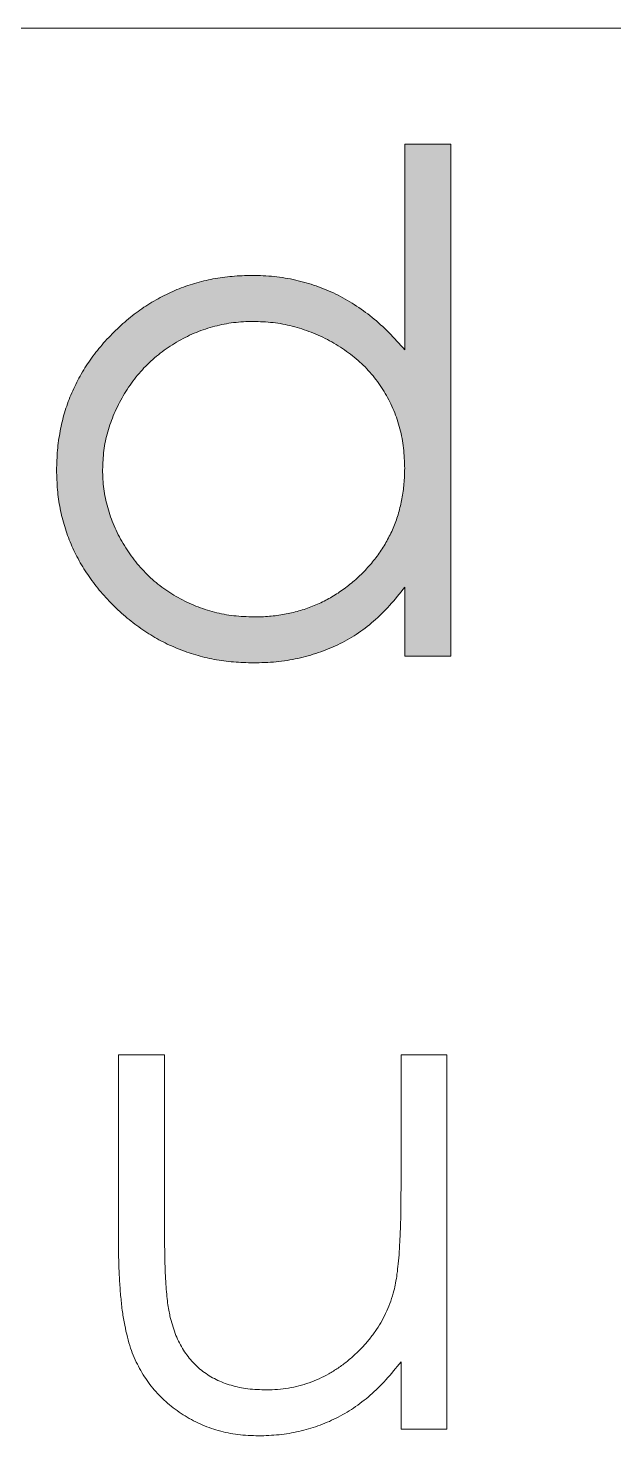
# Model space of a CAD drawing. Header units: millimetres. Extents: x 0 to 276, y 0 to 293.
# Drawn here: x 107.91 to 111.91, y 183.38 to 193 of the extents above; entities that cross this region are included whole.
import ezdxf

# ---------------------------------------------------------------- set-up
doc = ezdxf.new("R2010")
doc.units = ezdxf.units.MM

msp = doc.modelspace()

# ---------------------------------------------------------------- hatches: boundary and pattern name
at = {"true_color": 0x000000}
h = msp.add_hatch(color=18, dxfattribs=at)
h.dxf.hatch_style = 1
edge = h.paths.add_edge_path()
edge.add_line((110.798, 192.2082), (110.4839, 192.2082))
edge.add_line((110.4839, 192.2082), (110.4839, 190.8024))
edge.add_spline(control_points=[(110.4839, 190.8024), (110.4484, 190.8426), (110.379, 190.9214), (110.2637, 191.0252), (110.1422, 191.1133), (110.0141, 191.1855), (109.8799, 191.2422), (109.7386, 191.281), (109.5918, 191.3069), (109.4914, 191.3094), (109.4406, 191.3107)], knot_values=[0, 0, 0, 0, 0.133868, 0.262003, 0.386599, 0.507884, 0.62877, 0.749452, 0.873159, 1, 1, 1, 1], degree=3, periodic=0)
edge.add_spline(control_points=[(109.4406, 191.3107), (109.3954, 191.3095), (109.3061, 191.307), (109.1748, 191.2884), (109.0485, 191.2582), (108.9272, 191.2163), (108.8116, 191.1607), (108.7005, 191.0942), (108.5946, 191.0149), (108.4956, 190.9243), (108.4043, 190.826), (108.3244, 190.7208), (108.2567, 190.6102), (108.201, 190.4942), (108.158, 190.3729), (108.128, 190.2464), (108.1093, 190.1149), (108.1069, 190.0254), (108.1056, 189.98)], knot_values=[0, 0, 0, 0, 0.064587, 0.1277, 0.18924, 0.250135, 0.310843, 0.372472, 0.435051, 0.499654, 0.564237, 0.62675, 0.688267, 0.74942, 0.810426, 0.871966, 0.935079, 1, 1, 1, 1], degree=3, periodic=0)
edge.add_spline(control_points=[(108.1056, 189.98), (108.1069, 189.9355), (108.1094, 189.8476), (108.1278, 189.7184), (108.1588, 189.5938), (108.2025, 189.4745), (108.2581, 189.3599), (108.327, 189.251), (108.4068, 189.1459), (108.4992, 189.0483), (108.5991, 188.9581), (108.706, 188.8797), (108.8172, 188.8119), (108.9345, 188.7583), (109.056, 188.7149), (109.1832, 188.6848), (109.3153, 188.6672), (109.405, 188.6646), (109.4504, 188.6633)], knot_values=[0, 0, 0, 0, 0.063742, 0.126015, 0.186809, 0.247448, 0.307846, 0.369121, 0.43199, 0.496715, 0.561502, 0.624773, 0.686554, 0.747875, 0.809347, 0.871364, 0.934919, 1, 1, 1, 1], degree=3, periodic=0)
edge.add_spline(control_points=[(109.4504, 188.6633), (109.5024, 188.6647), (109.6043, 188.6675), (109.7533, 188.691), (109.8944, 188.7308), (110.0289, 188.7846), (110.156, 188.856), (110.2739, 188.947), (110.3857, 189.055), (110.4505, 189.1385), (110.4838, 189.1814)], knot_values=[0.000001, 0.000001, 0.000001, 0.000001, 0.129463, 0.253854, 0.374823, 0.494231, 0.61394, 0.736957, 0.864642, 1, 1, 1, 1], degree=3, periodic=0)
edge.add_line((110.4838, 189.1814), (110.4838, 188.7082))
edge.add_line((110.4838, 188.7082), (110.798, 188.7082))
edge.add_line((110.798, 188.7082), (110.798, 192.2082))
edge = h.paths.add_edge_path(flags=16)
edge.add_spline(control_points=[(110.4839, 189.9926), (110.4829, 189.9573), (110.481, 189.8877), (110.4666, 189.7856), (110.4436, 189.6879), (110.4113, 189.5944), (110.3688, 189.5058), (110.3176, 189.4213), (110.2566, 189.3417), (110.1877, 189.2671), (110.1115, 189.1994), (110.0305, 189.1398), (109.9448, 189.0893), (109.8545, 189.0489), (109.7604, 189.016), (109.6615, 188.9943), (109.5588, 188.9793), (109.4888, 188.978), (109.4532, 188.9774)], knot_values=[0, 0, 0, 0, 0.065629, 0.129178, 0.191204, 0.251894, 0.312484, 0.373467, 0.435119, 0.498409, 0.561758, 0.624194, 0.685104, 0.746116, 0.807626, 0.869976, 0.933956, 1, 1, 1, 1], degree=3, periodic=0)
edge.add_spline(control_points=[(109.4532, 188.9774), (109.4073, 188.979), (109.3167, 188.9822), (109.1836, 189.0074), (109.0563, 189.0493), (108.9354, 189.1066), (108.8227, 189.1786), (108.7221, 189.2658), (108.6323, 189.3653), (108.5581, 189.4781), (108.4955, 189.5976), (108.4526, 189.7235), (108.4241, 189.8523), (108.4212, 189.9396), (108.4197, 189.9835)], knot_values=[0, 0, 0, 0, 0.085924, 0.169601, 0.252487, 0.33626, 0.419524, 0.502059, 0.584802, 0.669633, 0.754174, 0.836651, 0.918006, 1, 1, 1, 1], degree=3, periodic=0)
edge.add_spline(control_points=[(108.4197, 189.9835), (108.4216, 190.0271), (108.4254, 190.1141), (108.4519, 190.2432), (108.4978, 190.3686), (108.559, 190.4898), (108.6348, 190.6028), (108.7238, 190.7043), (108.8257, 190.7918), (108.9385, 190.8648), (109.0587, 190.9244), (109.1852, 190.9652), (109.3154, 190.992), (109.4038, 190.9951), (109.4483, 190.9966)], knot_values=[0, 0, 0, 0, 0.0817, 0.16308, 0.245965, 0.331404, 0.416961, 0.500475, 0.583743, 0.667967, 0.751841, 0.834426, 0.91658, 1, 1, 1, 1], degree=3, periodic=0)
edge.add_spline(control_points=[(109.4483, 190.9966), (109.4937, 190.995), (109.5839, 190.9917), (109.7173, 190.9662), (109.8471, 190.9247), (109.9715, 190.8667), (110.0876, 190.7952), (110.191, 190.7105), (110.2801, 190.6138), (110.354, 190.5058), (110.4126, 190.3883), (110.4538, 190.2627), (110.4791, 190.1299), (110.4823, 190.039), (110.4839, 189.9926)], knot_values=[0, 0, 0, 0, 0.084701, 0.168033, 0.252235, 0.338215, 0.423346, 0.505701, 0.586811, 0.667674, 0.748939, 0.830656, 0.91356, 1, 1, 1, 1], degree=3, periodic=0)

# ---------------------------------------------------------------- linework, layer by layer
at = {"color": 1, "linetype": 'Continuous', "lineweight": 0}
msp.add_line((3, 193), (273, 193), dxfattribs=at)
at = {"color": 18, "linetype": 'Continuous', "lineweight": 15, "true_color": 0x000000}
for p, q in [((110.4839, 190.8024), (110.4839, 192.2082)), ((110.4839, 192.2082), (110.798, 192.2082)), ((110.798, 192.2082), (110.798, 188.7082)), ((110.4838, 188.7082), (110.4838, 189.1814)), ((110.4838, 188.7082), (110.4838, 189.1814)), ((110.4838, 188.7082), (110.4838, 189.1814)), ((110.4838, 188.7082), (110.4838, 189.1814)), ((110.798, 188.7082), (110.4838, 188.7082)), ((110.798, 188.7082), (110.4838, 188.7082)), ((110.798, 188.7082), (110.4838, 188.7082)), ((110.798, 188.7082), (110.4838, 188.7082)), ((108.5291, 185.9849), (108.8432, 185.9849)), ((108.5291, 184.6787), (108.5291, 185.9849)), ((108.5291, 185.9849), (108.8432, 185.9849)), ((108.5291, 184.6787), (108.5291, 185.9849)), ((108.5291, 185.9849), (108.8432, 185.9849)), ((108.5291, 184.6787), (108.5291, 185.9849)), ((108.5291, 185.9849), (108.8432, 185.9849)), ((108.5291, 184.6787), (108.5291, 185.9849)), ((108.8432, 185.9849), (108.8432, 184.7818)), ((108.8432, 185.9849), (108.8432, 184.7818)), ((108.8432, 185.9849), (108.8432, 184.7818)), ((108.8432, 185.9849), (108.8432, 184.7818)), ((110.4586, 185.0601), (110.4586, 185.9849)), ((110.4586, 185.9849), (110.7727, 185.9849)), ((110.4586, 185.0601), (110.4586, 185.9849)), ((110.4586, 185.9849), (110.7727, 185.9849)), ((110.4586, 185.0601), (110.4586, 185.9849)), ((110.4586, 185.9849), (110.7727, 185.9849)), ((110.4586, 185.0601), (110.4586, 185.9849)), ((110.4586, 185.9849), (110.7727, 185.9849)), ((110.7727, 185.9849), (110.7727, 183.4272)), ((110.7727, 185.9849), (110.7727, 183.4272)), ((110.7727, 185.9849), (110.7727, 183.4272)), ((110.7727, 185.9849), (110.7727, 183.4272)), ((110.4586, 183.4272), (110.4586, 183.8886)), ((110.4586, 183.4272), (110.4586, 183.8886)), ((110.4586, 183.4272), (110.4586, 183.8886)), ((110.4586, 183.4272), (110.4586, 183.8886)), ((110.7727, 183.4272), (110.4586, 183.4272)), ((110.7727, 183.4272), (110.4586, 183.4272)), ((110.7727, 183.4272), (110.4586, 183.4272)), ((110.7727, 183.4272), (110.4586, 183.4272))]:
    msp.add_line(p, q, dxfattribs=at)
for points, knots in [([(108.1056, 189.98), (108.1069, 190.0254), (108.1093, 190.1149), (108.128, 190.2464), (108.158, 190.3729), (108.201, 190.4942), (108.2567, 190.6102), (108.3244, 190.7208), (108.4043, 190.826), (108.4956, 190.9243), (108.5946, 191.0149), (108.7005, 191.0942), (108.8116, 191.1607), (108.9272, 191.2163), (109.0485, 191.2582), (109.1748, 191.2884), (109.3061, 191.307), (109.3954, 191.3095), (109.4406, 191.3107)], [0, 0, 0, 0, 0.064921, 0.128034, 0.189574, 0.25058, 0.311733, 0.37325, 0.435763, 0.500346, 0.564949, 0.627528, 0.689157, 0.749865, 0.81076, 0.8723, 0.935413, 1, 1, 1, 1]), ([(108.1056, 189.98), (108.1069, 190.0254), (108.1093, 190.1149), (108.128, 190.2464), (108.158, 190.3729), (108.201, 190.4942), (108.2567, 190.6102), (108.3244, 190.7208), (108.4043, 190.826), (108.4956, 190.9243), (108.5946, 191.0149), (108.7005, 191.0942), (108.8116, 191.1607), (108.9272, 191.2163), (109.0485, 191.2582), (109.1748, 191.2884), (109.3061, 191.307), (109.3954, 191.3095), (109.4406, 191.3107)], [0, 0, 0, 0, 0.064921, 0.128034, 0.189574, 0.25058, 0.311733, 0.37325, 0.435763, 0.500346, 0.564949, 0.627528, 0.689157, 0.749865, 0.81076, 0.8723, 0.935413, 1, 1, 1, 1]), ([(108.1056, 189.98), (108.1069, 190.0254), (108.1093, 190.1149), (108.128, 190.2464), (108.158, 190.3729), (108.201, 190.4942), (108.2567, 190.6102), (108.3244, 190.7208), (108.4043, 190.826), (108.4956, 190.9243), (108.5946, 191.0149), (108.7005, 191.0942), (108.8116, 191.1607), (108.9272, 191.2163), (109.0485, 191.2582), (109.1748, 191.2884), (109.3061, 191.307), (109.3954, 191.3095), (109.4406, 191.3107)], [0, 0, 0, 0, 0.064921, 0.128034, 0.189574, 0.25058, 0.311733, 0.37325, 0.435763, 0.500346, 0.564949, 0.627528, 0.689157, 0.749865, 0.81076, 0.8723, 0.935413, 1, 1, 1, 1]), ([(108.1056, 189.98), (108.1069, 190.0254), (108.1093, 190.1149), (108.128, 190.2464), (108.158, 190.3729), (108.201, 190.4942), (108.2567, 190.6102), (108.3244, 190.7208), (108.4043, 190.826), (108.4956, 190.9243), (108.5946, 191.0149), (108.7005, 191.0942), (108.8116, 191.1607), (108.9272, 191.2163), (109.0485, 191.2582), (109.1748, 191.2884), (109.3061, 191.307), (109.3954, 191.3095), (109.4406, 191.3107)], [0, 0, 0, 0, 0.064921, 0.128034, 0.189574, 0.25058, 0.311733, 0.37325, 0.435763, 0.500346, 0.564949, 0.627528, 0.689157, 0.749865, 0.81076, 0.8723, 0.935413, 1, 1, 1, 1]), ([(109.4406, 191.3107), (109.4914, 191.3094), (109.5918, 191.3069), (109.7386, 191.281), (109.8799, 191.2422), (110.0141, 191.1855), (110.1422, 191.1133), (110.2637, 191.0252), (110.379, 190.9214), (110.4484, 190.8426), (110.4839, 190.8024)], [0, 0, 0, 0, 0.126841, 0.250548, 0.37123, 0.492116, 0.613401, 0.737997, 0.866132, 1, 1, 1, 1]), ([(109.4406, 191.3107), (109.4914, 191.3094), (109.5918, 191.3069), (109.7386, 191.281), (109.8799, 191.2422), (110.0141, 191.1855), (110.1422, 191.1133), (110.2637, 191.0252), (110.379, 190.9214), (110.4484, 190.8426), (110.4839, 190.8024)], [0, 0, 0, 0, 0.126841, 0.250548, 0.37123, 0.492116, 0.613401, 0.737997, 0.866132, 1, 1, 1, 1]), ([(109.4406, 191.3107), (109.4914, 191.3094), (109.5918, 191.3069), (109.7386, 191.281), (109.8799, 191.2422), (110.0141, 191.1855), (110.1422, 191.1133), (110.2637, 191.0252), (110.379, 190.9214), (110.4484, 190.8426), (110.4839, 190.8024)], [0, 0, 0, 0, 0.126841, 0.250548, 0.37123, 0.492116, 0.613401, 0.737997, 0.866132, 1, 1, 1, 1]), ([(109.4406, 191.3107), (109.4914, 191.3094), (109.5918, 191.3069), (109.7386, 191.281), (109.8799, 191.2422), (110.0141, 191.1855), (110.1422, 191.1133), (110.2637, 191.0252), (110.379, 190.9214), (110.4484, 190.8426), (110.4839, 190.8024)], [0, 0, 0, 0, 0.126841, 0.250548, 0.37123, 0.492116, 0.613401, 0.737997, 0.866132, 1, 1, 1, 1]), ([(109.4483, 190.9966), (109.4038, 190.9951), (109.3154, 190.992), (109.1852, 190.9652), (109.0587, 190.9244), (108.9385, 190.8648), (108.8257, 190.7918), (108.7238, 190.7043), (108.6348, 190.6028), (108.559, 190.4898), (108.4978, 190.3686), (108.4519, 190.2432), (108.4254, 190.1141), (108.4216, 190.0271), (108.4197, 189.9835)], [0, 0, 0, 0, 0.08342, 0.165574, 0.248159, 0.332033, 0.416257, 0.499525, 0.583039, 0.668596, 0.754035, 0.83692, 0.9183, 1, 1, 1, 1]), ([(109.4483, 190.9966), (109.4038, 190.9951), (109.3154, 190.992), (109.1852, 190.9652), (109.0587, 190.9244), (108.9385, 190.8648), (108.8257, 190.7918), (108.7238, 190.7043), (108.6348, 190.6028), (108.559, 190.4898), (108.4978, 190.3686), (108.4519, 190.2432), (108.4254, 190.1141), (108.4216, 190.0271), (108.4197, 189.9835)], [0, 0, 0, 0, 0.08342, 0.165574, 0.248159, 0.332033, 0.416257, 0.499525, 0.583039, 0.668596, 0.754035, 0.83692, 0.9183, 1, 1, 1, 1]), ([(109.4483, 190.9966), (109.4038, 190.9951), (109.3154, 190.992), (109.1852, 190.9652), (109.0587, 190.9244), (108.9385, 190.8648), (108.8257, 190.7918), (108.7238, 190.7043), (108.6348, 190.6028), (108.559, 190.4898), (108.4978, 190.3686), (108.4519, 190.2432), (108.4254, 190.1141), (108.4216, 190.0271), (108.4197, 189.9835)], [0, 0, 0, 0, 0.08342, 0.165574, 0.248159, 0.332033, 0.416257, 0.499525, 0.583039, 0.668596, 0.754035, 0.83692, 0.9183, 1, 1, 1, 1]), ([(109.4483, 190.9966), (109.4038, 190.9951), (109.3154, 190.992), (109.1852, 190.9652), (109.0587, 190.9244), (108.9385, 190.8648), (108.8257, 190.7918), (108.7238, 190.7043), (108.6348, 190.6028), (108.559, 190.4898), (108.4978, 190.3686), (108.4519, 190.2432), (108.4254, 190.1141), (108.4216, 190.0271), (108.4197, 189.9835)], [0, 0, 0, 0, 0.08342, 0.165574, 0.248159, 0.332033, 0.416257, 0.499525, 0.583039, 0.668596, 0.754035, 0.83692, 0.9183, 1, 1, 1, 1]), ([(110.4839, 189.9926), (110.4823, 190.039), (110.4791, 190.1299), (110.4538, 190.2627), (110.4126, 190.3883), (110.354, 190.5058), (110.2801, 190.6138), (110.191, 190.7105), (110.0876, 190.7952), (109.9715, 190.8667), (109.8471, 190.9247), (109.7173, 190.9662), (109.5839, 190.9917), (109.4937, 190.995), (109.4483, 190.9966)], [0, 0, 0, 0, 0.08644, 0.169344, 0.251061, 0.332326, 0.413189, 0.494299, 0.576654, 0.661785, 0.747765, 0.831967, 0.915299, 1, 1, 1, 1]), ([(110.4839, 189.9926), (110.4823, 190.039), (110.4791, 190.1299), (110.4538, 190.2627), (110.4126, 190.3883), (110.354, 190.5058), (110.2801, 190.6138), (110.191, 190.7105), (110.0876, 190.7952), (109.9715, 190.8667), (109.8471, 190.9247), (109.7173, 190.9662), (109.5839, 190.9917), (109.4937, 190.995), (109.4483, 190.9966)], [0, 0, 0, 0, 0.08644, 0.169344, 0.251061, 0.332326, 0.413189, 0.494299, 0.576654, 0.661785, 0.747765, 0.831967, 0.915299, 1, 1, 1, 1]), ([(110.4839, 189.9926), (110.4823, 190.039), (110.4791, 190.1299), (110.4538, 190.2627), (110.4126, 190.3883), (110.354, 190.5058), (110.2801, 190.6138), (110.191, 190.7105), (110.0876, 190.7952), (109.9715, 190.8667), (109.8471, 190.9247), (109.7173, 190.9662), (109.5839, 190.9917), (109.4937, 190.995), (109.4483, 190.9966)], [0, 0, 0, 0, 0.08644, 0.169344, 0.251061, 0.332326, 0.413189, 0.494299, 0.576654, 0.661785, 0.747765, 0.831967, 0.915299, 1, 1, 1, 1]), ([(110.4839, 189.9926), (110.4823, 190.039), (110.4791, 190.1299), (110.4538, 190.2627), (110.4126, 190.3883), (110.354, 190.5058), (110.2801, 190.6138), (110.191, 190.7105), (110.0876, 190.7952), (109.9715, 190.8667), (109.8471, 190.9247), (109.7173, 190.9662), (109.5839, 190.9917), (109.4937, 190.995), (109.4483, 190.9966)], [0, 0, 0, 0, 0.08644, 0.169344, 0.251061, 0.332326, 0.413189, 0.494299, 0.576654, 0.661785, 0.747765, 0.831967, 0.915299, 1, 1, 1, 1]), ([(109.4504, 188.6633), (109.405, 188.6646), (109.3153, 188.6672), (109.1832, 188.6848), (109.056, 188.7149), (108.9345, 188.7583), (108.8172, 188.8119), (108.706, 188.8797), (108.5991, 188.9581), (108.4992, 189.0483), (108.4068, 189.1459), (108.327, 189.251), (108.2581, 189.3599), (108.2025, 189.4745), (108.1588, 189.5938), (108.1278, 189.7184), (108.1094, 189.8476), (108.1069, 189.9355), (108.1056, 189.98)], [0, 0, 0, 0, 0.065081, 0.128636, 0.190653, 0.252125, 0.313446, 0.375227, 0.438498, 0.503285, 0.56801, 0.630879, 0.692154, 0.752552, 0.813191, 0.873985, 0.936258, 1, 1, 1, 1]), ([(109.4504, 188.6633), (109.405, 188.6646), (109.3153, 188.6672), (109.1832, 188.6848), (109.056, 188.7149), (108.9345, 188.7583), (108.8172, 188.8119), (108.706, 188.8797), (108.5991, 188.9581), (108.4992, 189.0483), (108.4068, 189.1459), (108.327, 189.251), (108.2581, 189.3599), (108.2025, 189.4745), (108.1588, 189.5938), (108.1278, 189.7184), (108.1094, 189.8476), (108.1069, 189.9355), (108.1056, 189.98)], [0, 0, 0, 0, 0.065081, 0.128636, 0.190653, 0.252125, 0.313446, 0.375227, 0.438498, 0.503285, 0.56801, 0.630879, 0.692154, 0.752552, 0.813191, 0.873985, 0.936258, 1, 1, 1, 1]), ([(109.4504, 188.6633), (109.405, 188.6646), (109.3153, 188.6672), (109.1832, 188.6848), (109.056, 188.7149), (108.9345, 188.7583), (108.8172, 188.8119), (108.706, 188.8797), (108.5991, 188.9581), (108.4992, 189.0483), (108.4068, 189.1459), (108.327, 189.251), (108.2581, 189.3599), (108.2025, 189.4745), (108.1588, 189.5938), (108.1278, 189.7184), (108.1094, 189.8476), (108.1069, 189.9355), (108.1056, 189.98)], [0, 0, 0, 0, 0.065081, 0.128636, 0.190653, 0.252125, 0.313446, 0.375227, 0.438498, 0.503285, 0.56801, 0.630879, 0.692154, 0.752552, 0.813191, 0.873985, 0.936258, 1, 1, 1, 1]), ([(109.4504, 188.6633), (109.405, 188.6646), (109.3153, 188.6672), (109.1832, 188.6848), (109.056, 188.7149), (108.9345, 188.7583), (108.8172, 188.8119), (108.706, 188.8797), (108.5991, 188.9581), (108.4992, 189.0483), (108.4068, 189.1459), (108.327, 189.251), (108.2581, 189.3599), (108.2025, 189.4745), (108.1588, 189.5938), (108.1278, 189.7184), (108.1094, 189.8476), (108.1069, 189.9355), (108.1056, 189.98)], [0, 0, 0, 0, 0.065081, 0.128636, 0.190653, 0.252125, 0.313446, 0.375227, 0.438498, 0.503285, 0.56801, 0.630879, 0.692154, 0.752552, 0.813191, 0.873985, 0.936258, 1, 1, 1, 1]), ([(108.4197, 189.9835), (108.4212, 189.9396), (108.4241, 189.8523), (108.4526, 189.7235), (108.4955, 189.5976), (108.5581, 189.4781), (108.6323, 189.3653), (108.7221, 189.2658), (108.8227, 189.1786), (108.9354, 189.1066), (109.0563, 189.0493), (109.1836, 189.0074), (109.3167, 188.9822), (109.4073, 188.979), (109.4532, 188.9774)], [0, 0, 0, 0, 0.081994, 0.163349, 0.245826, 0.330367, 0.415198, 0.497941, 0.580476, 0.66374, 0.747513, 0.830399, 0.914076, 1, 1, 1, 1]), ([(108.4197, 189.9835), (108.4212, 189.9396), (108.4241, 189.8523), (108.4526, 189.7235), (108.4955, 189.5976), (108.5581, 189.4781), (108.6323, 189.3653), (108.7221, 189.2658), (108.8227, 189.1786), (108.9354, 189.1066), (109.0563, 189.0493), (109.1836, 189.0074), (109.3167, 188.9822), (109.4073, 188.979), (109.4532, 188.9774)], [0, 0, 0, 0, 0.081994, 0.163349, 0.245826, 0.330367, 0.415198, 0.497941, 0.580476, 0.66374, 0.747513, 0.830399, 0.914076, 1, 1, 1, 1]), ([(108.4197, 189.9835), (108.4212, 189.9396), (108.4241, 189.8523), (108.4526, 189.7235), (108.4955, 189.5976), (108.5581, 189.4781), (108.6323, 189.3653), (108.7221, 189.2658), (108.8227, 189.1786), (108.9354, 189.1066), (109.0563, 189.0493), (109.1836, 189.0074), (109.3167, 188.9822), (109.4073, 188.979), (109.4532, 188.9774)], [0, 0, 0, 0, 0.081994, 0.163349, 0.245826, 0.330367, 0.415198, 0.497941, 0.580476, 0.66374, 0.747513, 0.830399, 0.914076, 1, 1, 1, 1]), ([(108.4197, 189.9835), (108.4212, 189.9396), (108.4241, 189.8523), (108.4526, 189.7235), (108.4955, 189.5976), (108.5581, 189.4781), (108.6323, 189.3653), (108.7221, 189.2658), (108.8227, 189.1786), (108.9354, 189.1066), (109.0563, 189.0493), (109.1836, 189.0074), (109.3167, 188.9822), (109.4073, 188.979), (109.4532, 188.9774)], [0, 0, 0, 0, 0.081994, 0.163349, 0.245826, 0.330367, 0.415198, 0.497941, 0.580476, 0.66374, 0.747513, 0.830399, 0.914076, 1, 1, 1, 1]), ([(109.4532, 188.9774), (109.4888, 188.978), (109.5588, 188.9793), (109.6615, 188.9943), (109.7604, 189.016), (109.8545, 189.0489), (109.9448, 189.0893), (110.0305, 189.1398), (110.1115, 189.1994), (110.1877, 189.2671), (110.2566, 189.3417), (110.3176, 189.4213), (110.3688, 189.5058), (110.4113, 189.5944), (110.4436, 189.6879), (110.4666, 189.7856), (110.481, 189.8877), (110.4829, 189.9573), (110.4839, 189.9926)], [0, 0, 0, 0, 0.066044, 0.130024, 0.192374, 0.253884, 0.314896, 0.375806, 0.438242, 0.501591, 0.564881, 0.626533, 0.687516, 0.748106, 0.808796, 0.870822, 0.934371, 1, 1, 1, 1]), ([(109.4532, 188.9774), (109.4888, 188.978), (109.5588, 188.9793), (109.6615, 188.9943), (109.7604, 189.016), (109.8545, 189.0489), (109.9448, 189.0893), (110.0305, 189.1398), (110.1115, 189.1994), (110.1877, 189.2671), (110.2566, 189.3417), (110.3176, 189.4213), (110.3688, 189.5058), (110.4113, 189.5944), (110.4436, 189.6879), (110.4666, 189.7856), (110.481, 189.8877), (110.4829, 189.9573), (110.4839, 189.9926)], [0, 0, 0, 0, 0.066044, 0.130024, 0.192374, 0.253884, 0.314896, 0.375806, 0.438242, 0.501591, 0.564881, 0.626533, 0.687516, 0.748106, 0.808796, 0.870822, 0.934371, 1, 1, 1, 1]), ([(109.4532, 188.9774), (109.4888, 188.978), (109.5588, 188.9793), (109.6615, 188.9943), (109.7604, 189.016), (109.8545, 189.0489), (109.9448, 189.0893), (110.0305, 189.1398), (110.1115, 189.1994), (110.1877, 189.2671), (110.2566, 189.3417), (110.3176, 189.4213), (110.3688, 189.5058), (110.4113, 189.5944), (110.4436, 189.6879), (110.4666, 189.7856), (110.481, 189.8877), (110.4829, 189.9573), (110.4839, 189.9926)], [0, 0, 0, 0, 0.066044, 0.130024, 0.192374, 0.253884, 0.314896, 0.375806, 0.438242, 0.501591, 0.564881, 0.626533, 0.687516, 0.748106, 0.808796, 0.870822, 0.934371, 1, 1, 1, 1]), ([(109.4532, 188.9774), (109.4888, 188.978), (109.5588, 188.9793), (109.6615, 188.9943), (109.7604, 189.016), (109.8545, 189.0489), (109.9448, 189.0893), (110.0305, 189.1398), (110.1115, 189.1994), (110.1877, 189.2671), (110.2566, 189.3417), (110.3176, 189.4213), (110.3688, 189.5058), (110.4113, 189.5944), (110.4436, 189.6879), (110.4666, 189.7856), (110.481, 189.8877), (110.4829, 189.9573), (110.4839, 189.9926)], [0, 0, 0, 0, 0.066044, 0.130024, 0.192374, 0.253884, 0.314896, 0.375806, 0.438242, 0.501591, 0.564881, 0.626533, 0.687516, 0.748106, 0.808796, 0.870822, 0.934371, 1, 1, 1, 1]), ([(110.4839, 189.1814), (110.4505, 189.1385), (110.3857, 189.055), (110.2739, 188.947), (110.156, 188.856), (110.0289, 188.7846), (109.8944, 188.7308), (109.7533, 188.691), (109.6043, 188.6675), (109.5024, 188.6647), (109.4504, 188.6633)], [0, 0, 0, 0, 0.13536, 0.263045, 0.386061, 0.505771, 0.625178, 0.746148, 0.870538, 1, 1, 1, 1]), ([(110.4839, 189.1814), (110.4505, 189.1385), (110.3857, 189.055), (110.2739, 188.947), (110.156, 188.856), (110.0289, 188.7846), (109.8944, 188.7308), (109.7533, 188.691), (109.6043, 188.6675), (109.5024, 188.6647), (109.4504, 188.6633)], [0, 0, 0, 0, 0.13536, 0.263045, 0.386061, 0.505771, 0.625178, 0.746148, 0.870538, 1, 1, 1, 1]), ([(110.4839, 189.1814), (110.4505, 189.1385), (110.3857, 189.055), (110.2739, 188.947), (110.156, 188.856), (110.0289, 188.7846), (109.8944, 188.7308), (109.7533, 188.691), (109.6043, 188.6675), (109.5024, 188.6647), (109.4504, 188.6633)], [0, 0, 0, 0, 0.13536, 0.263045, 0.386061, 0.505771, 0.625178, 0.746148, 0.870538, 1, 1, 1, 1]), ([(110.4839, 189.1814), (110.4505, 189.1385), (110.3857, 189.055), (110.2739, 188.947), (110.156, 188.856), (110.0289, 188.7846), (109.8944, 188.7308), (109.7533, 188.691), (109.6043, 188.6675), (109.5024, 188.6647), (109.4504, 188.6633)], [0, 0, 0, 0, 0.13536, 0.263045, 0.386061, 0.505771, 0.625178, 0.746148, 0.870538, 1, 1, 1, 1]), ([(110.4102, 184.3737), (110.4141, 184.391), (110.4227, 184.4286), (110.432, 184.4902), (110.4404, 184.5615), (110.4474, 184.6424), (110.4517, 184.7332), (110.4564, 184.8334), (110.4581, 184.9435), (110.4584, 185.0202), (110.4586, 185.0601)], [0, 0, 0, 0, 0.076995, 0.167615, 0.271052, 0.38946, 0.520843, 0.666399, 0.826094, 1, 1, 1, 1]), ([(110.4102, 184.3737), (110.4141, 184.391), (110.4227, 184.4286), (110.432, 184.4902), (110.4404, 184.5615), (110.4474, 184.6424), (110.4517, 184.7332), (110.4564, 184.8334), (110.4581, 184.9435), (110.4584, 185.0202), (110.4586, 185.0601)], [0, 0, 0, 0, 0.076995, 0.167615, 0.271052, 0.38946, 0.520843, 0.666399, 0.826094, 1, 1, 1, 1]), ([(110.4102, 184.3737), (110.4141, 184.391), (110.4227, 184.4286), (110.432, 184.4902), (110.4404, 184.5615), (110.4474, 184.6424), (110.4517, 184.7332), (110.4564, 184.8334), (110.4581, 184.9435), (110.4584, 185.0202), (110.4586, 185.0601)], [0, 0, 0, 0, 0.076995, 0.167615, 0.271052, 0.38946, 0.520843, 0.666399, 0.826094, 1, 1, 1, 1]), ([(110.4102, 184.3737), (110.4141, 184.391), (110.4227, 184.4286), (110.432, 184.4902), (110.4404, 184.5615), (110.4474, 184.6424), (110.4517, 184.7332), (110.4564, 184.8334), (110.4581, 184.9435), (110.4584, 185.0202), (110.4586, 185.0601)], [0, 0, 0, 0, 0.076995, 0.167615, 0.271052, 0.38946, 0.520843, 0.666399, 0.826094, 1, 1, 1, 1]), ([(108.8432, 184.7818), (108.8434, 184.747), (108.8438, 184.6804), (108.8449, 184.585), (108.8477, 184.4985), (108.8517, 184.4211), (108.8575, 184.3529), (108.8635, 184.2937), (108.8708, 184.2436), (108.8774, 184.2134), (108.8804, 184.1999)], [0, 0, 0, 0, 0.17885, 0.3421096, 0.4898257, 0.6232544, 0.7400797, 0.8414827, 0.9289077, 1, 1, 1, 1]), ([(108.8432, 184.7818), (108.8434, 184.747), (108.8438, 184.6804), (108.8449, 184.585), (108.8477, 184.4985), (108.8517, 184.4211), (108.8575, 184.3529), (108.8635, 184.2937), (108.8708, 184.2436), (108.8774, 184.2134), (108.8804, 184.1999)], [0, 0, 0, 0, 0.17885, 0.3421096, 0.4898257, 0.6232544, 0.7400797, 0.8414827, 0.9289077, 1, 1, 1, 1]), ([(108.8432, 184.7818), (108.8434, 184.747), (108.8438, 184.6804), (108.8449, 184.585), (108.8477, 184.4985), (108.8517, 184.4211), (108.8575, 184.3529), (108.8635, 184.2937), (108.8708, 184.2436), (108.8774, 184.2134), (108.8804, 184.1999)], [0, 0, 0, 0, 0.17885, 0.3421096, 0.4898257, 0.6232544, 0.7400797, 0.8414827, 0.9289077, 1, 1, 1, 1]), ([(108.8432, 184.7818), (108.8434, 184.747), (108.8438, 184.6804), (108.8449, 184.585), (108.8477, 184.4985), (108.8517, 184.4211), (108.8575, 184.3529), (108.8635, 184.2937), (108.8708, 184.2436), (108.8774, 184.2134), (108.8804, 184.1999)], [0, 0, 0, 0, 0.17885, 0.3421096, 0.4898257, 0.6232544, 0.7400797, 0.8414827, 0.9289077, 1, 1, 1, 1]), ([(109.4854, 183.3824), (109.4381, 183.3841), (109.3455, 183.3875), (109.2106, 183.4145), (109.0846, 183.4607), (108.968, 183.5239), (108.8629, 183.6025), (108.7705, 183.6941), (108.6942, 183.7994), (108.643, 183.8971), (108.6092, 183.9838), (108.588, 184.0581), (108.57, 184.1408), (108.5543, 184.2317), (108.5438, 184.3315), (108.5354, 184.4398), (108.5295, 184.5564), (108.5292, 184.6371), (108.5291, 184.6787)], [0, 0, 0, 0, 0.0772404, 0.1511781, 0.223488, 0.2955426, 0.3669763, 0.4371305, 0.5070436, 0.5785597, 0.6166135, 0.6587562, 0.7044912, 0.7548031, 0.8093316, 0.8682745, 0.9320729, 1, 1, 1, 1]), ([(109.4854, 183.3824), (109.4381, 183.3841), (109.3455, 183.3875), (109.2106, 183.4145), (109.0846, 183.4607), (108.968, 183.5239), (108.8629, 183.6025), (108.7705, 183.6941), (108.6942, 183.7994), (108.643, 183.8971), (108.6092, 183.9838), (108.588, 184.0581), (108.57, 184.1408), (108.5543, 184.2317), (108.5438, 184.3315), (108.5354, 184.4398), (108.5295, 184.5564), (108.5292, 184.6371), (108.5291, 184.6787)], [0, 0, 0, 0, 0.0772404, 0.1511781, 0.223488, 0.2955426, 0.3669763, 0.4371305, 0.5070436, 0.5785597, 0.6166135, 0.6587562, 0.7044912, 0.7548031, 0.8093316, 0.8682745, 0.9320729, 1, 1, 1, 1]), ([(109.4854, 183.3824), (109.4381, 183.3841), (109.3455, 183.3875), (109.2106, 183.4145), (109.0846, 183.4607), (108.968, 183.5239), (108.8629, 183.6025), (108.7705, 183.6941), (108.6942, 183.7994), (108.643, 183.8971), (108.6092, 183.9838), (108.588, 184.0581), (108.57, 184.1408), (108.5543, 184.2317), (108.5438, 184.3315), (108.5354, 184.4398), (108.5295, 184.5564), (108.5292, 184.6371), (108.5291, 184.6787)], [0, 0, 0, 0, 0.0772404, 0.1511781, 0.223488, 0.2955426, 0.3669763, 0.4371305, 0.5070436, 0.5785597, 0.6166135, 0.6587562, 0.7044912, 0.7548031, 0.8093316, 0.8682745, 0.9320729, 1, 1, 1, 1]), ([(109.4854, 183.3824), (109.4381, 183.3841), (109.3455, 183.3875), (109.2106, 183.4145), (109.0846, 183.4607), (108.968, 183.5239), (108.8629, 183.6025), (108.7705, 183.6941), (108.6942, 183.7994), (108.643, 183.8971), (108.6092, 183.9838), (108.588, 184.0581), (108.57, 184.1408), (108.5543, 184.2317), (108.5438, 184.3315), (108.5354, 184.4398), (108.5295, 184.5564), (108.5292, 184.6371), (108.5291, 184.6787)], [0, 0, 0, 0, 0.0772404, 0.1511781, 0.223488, 0.2955426, 0.3669763, 0.4371305, 0.5070436, 0.5785597, 0.6166135, 0.6587562, 0.7044912, 0.7548031, 0.8093316, 0.8682745, 0.9320729, 1, 1, 1, 1]), ([(109.5401, 183.6965), (109.5654, 183.6969), (109.6154, 183.6979), (109.6895, 183.7073), (109.7615, 183.7228), (109.8319, 183.7437), (109.8994, 183.7723), (109.9661, 183.8049), (110.0297, 183.8454), (110.0913, 183.8906), (110.1486, 183.9407), (110.2019, 183.9935), (110.2494, 184.0498), (110.2925, 184.1086), (110.3297, 184.1707), (110.3621, 184.2356), (110.3897, 184.3033), (110.4034, 184.3502), (110.4102, 184.3737)], [0, 0, 0, 0, 0.063986, 0.126627, 0.188984, 0.25023, 0.312351, 0.374574, 0.438148, 0.50292, 0.567974, 0.630771, 0.692935, 0.754398, 0.815218, 0.876117, 0.938015, 1, 1, 1, 1]), ([(109.5401, 183.6965), (109.5654, 183.6969), (109.6154, 183.6979), (109.6895, 183.7073), (109.7615, 183.7228), (109.8319, 183.7437), (109.8994, 183.7723), (109.9661, 183.8049), (110.0297, 183.8454), (110.0913, 183.8906), (110.1486, 183.9407), (110.2019, 183.9935), (110.2494, 184.0498), (110.2925, 184.1086), (110.3297, 184.1707), (110.3621, 184.2356), (110.3897, 184.3033), (110.4034, 184.3502), (110.4102, 184.3737)], [0, 0, 0, 0, 0.063986, 0.126627, 0.188984, 0.25023, 0.312351, 0.374574, 0.438148, 0.50292, 0.567974, 0.630771, 0.692935, 0.754398, 0.815218, 0.876117, 0.938015, 1, 1, 1, 1]), ([(109.5401, 183.6965), (109.5654, 183.6969), (109.6154, 183.6979), (109.6895, 183.7073), (109.7615, 183.7228), (109.8319, 183.7437), (109.8994, 183.7723), (109.9661, 183.8049), (110.0297, 183.8454), (110.0913, 183.8906), (110.1486, 183.9407), (110.2019, 183.9935), (110.2494, 184.0498), (110.2925, 184.1086), (110.3297, 184.1707), (110.3621, 184.2356), (110.3897, 184.3033), (110.4034, 184.3502), (110.4102, 184.3737)], [0, 0, 0, 0, 0.063986, 0.126627, 0.188984, 0.25023, 0.312351, 0.374574, 0.438148, 0.50292, 0.567974, 0.630771, 0.692935, 0.754398, 0.815218, 0.876117, 0.938015, 1, 1, 1, 1]), ([(109.5401, 183.6965), (109.5654, 183.6969), (109.6154, 183.6979), (109.6895, 183.7073), (109.7615, 183.7228), (109.8319, 183.7437), (109.8994, 183.7723), (109.9661, 183.8049), (110.0297, 183.8454), (110.0913, 183.8906), (110.1486, 183.9407), (110.2019, 183.9935), (110.2494, 184.0498), (110.2925, 184.1086), (110.3297, 184.1707), (110.3621, 184.2356), (110.3897, 184.3033), (110.4034, 184.3502), (110.4102, 184.3737)], [0, 0, 0, 0, 0.063986, 0.126627, 0.188984, 0.25023, 0.312351, 0.374574, 0.438148, 0.50292, 0.567974, 0.630771, 0.692935, 0.754398, 0.815218, 0.876117, 0.938015, 1, 1, 1, 1]), ([(108.8804, 184.1999), (108.891, 184.1602), (108.9114, 184.0837), (108.962, 183.9801), (109.0258, 183.8919), (109.1037, 183.8197), (109.1949, 183.7635), (109.2992, 183.7245), (109.4156, 183.7002), (109.4974, 183.6977), (109.5401, 183.6965)], [0, 0, 0, 0, 0.13552, 0.260833, 0.378476, 0.493178, 0.609281, 0.729981, 0.859261, 1, 1, 1, 1]), ([(108.8804, 184.1999), (108.891, 184.1602), (108.9114, 184.0837), (108.962, 183.9801), (109.0258, 183.8919), (109.1037, 183.8197), (109.1949, 183.7635), (109.2992, 183.7245), (109.4156, 183.7002), (109.4974, 183.6977), (109.5401, 183.6965)], [0, 0, 0, 0, 0.13552, 0.260833, 0.378476, 0.493178, 0.609281, 0.729981, 0.859261, 1, 1, 1, 1]), ([(108.8804, 184.1999), (108.891, 184.1602), (108.9114, 184.0837), (108.962, 183.9801), (109.0258, 183.8919), (109.1037, 183.8197), (109.1949, 183.7635), (109.2992, 183.7245), (109.4156, 183.7002), (109.4974, 183.6977), (109.5401, 183.6965)], [0, 0, 0, 0, 0.13552, 0.260833, 0.378476, 0.493178, 0.609281, 0.729981, 0.859261, 1, 1, 1, 1]), ([(108.8804, 184.1999), (108.891, 184.1602), (108.9114, 184.0837), (108.962, 183.9801), (109.0258, 183.8919), (109.1037, 183.8197), (109.1949, 183.7635), (109.2992, 183.7245), (109.4156, 183.7002), (109.4974, 183.6977), (109.5401, 183.6965)], [0, 0, 0, 0, 0.13552, 0.260833, 0.378476, 0.493178, 0.609281, 0.729981, 0.859261, 1, 1, 1, 1]), ([(110.4586, 183.8886), (110.425, 183.8467), (110.36, 183.7655), (110.2516, 183.6588), (110.137, 183.5709), (110.017, 183.5008), (109.8914, 183.4479), (109.7609, 183.4098), (109.6248, 183.3869), (109.5322, 183.3839), (109.4854, 183.3824)], [0, 0, 0, 0, 0.140976, 0.273569, 0.398988, 0.51993, 0.63811, 0.756589, 0.87686, 1, 1, 1, 1]), ([(110.4586, 183.8886), (110.425, 183.8467), (110.36, 183.7655), (110.2516, 183.6588), (110.137, 183.5709), (110.017, 183.5008), (109.8914, 183.4479), (109.7609, 183.4098), (109.6248, 183.3869), (109.5322, 183.3839), (109.4854, 183.3824)], [0, 0, 0, 0, 0.140976, 0.273569, 0.398988, 0.51993, 0.63811, 0.756589, 0.87686, 1, 1, 1, 1]), ([(110.4586, 183.8886), (110.425, 183.8467), (110.36, 183.7655), (110.2516, 183.6588), (110.137, 183.5709), (110.017, 183.5008), (109.8914, 183.4479), (109.7609, 183.4098), (109.6248, 183.3869), (109.5322, 183.3839), (109.4854, 183.3824)], [0, 0, 0, 0, 0.140976, 0.273569, 0.398988, 0.51993, 0.63811, 0.756589, 0.87686, 1, 1, 1, 1]), ([(110.4586, 183.8886), (110.425, 183.8467), (110.36, 183.7655), (110.2516, 183.6588), (110.137, 183.5709), (110.017, 183.5008), (109.8914, 183.4479), (109.7609, 183.4098), (109.6248, 183.3869), (109.5322, 183.3839), (109.4854, 183.3824)], [0, 0, 0, 0, 0.140976, 0.273569, 0.398988, 0.51993, 0.63811, 0.756589, 0.87686, 1, 1, 1, 1])]:
    msp.add_open_spline(points, degree=3, knots=knots, dxfattribs=at)

doc.saveas('drawing.dxf')
